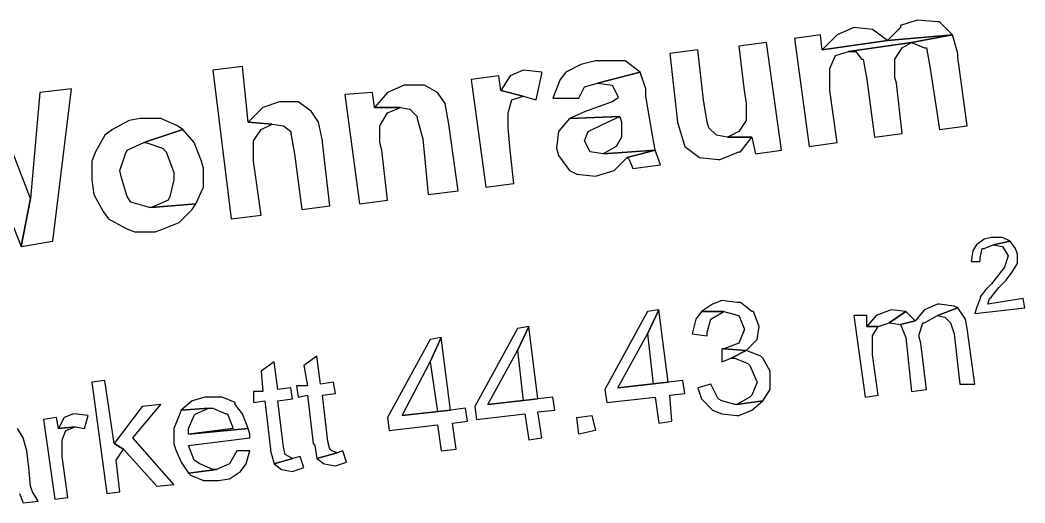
# Model space of a CAD drawing. Header units: metres. Extents: x 2713679.5 to 2713747.3, y 1226017.1 to 1226104.2.
# Drawn here: x 2713693.726 to 2713694.394, y 1226038.075 to 1226038.396 of the extents above; entities that cross this region are included whole.
import ezdxf

# ---------------------------------------------------------------- set-up
doc = ezdxf.new("R2010")
doc.units = ezdxf.units.M
doc.header["$MEASUREMENT"] = 0
doc.layers.add('texte', color=7, linetype='Continuous', true_color=0x000000)

msp = doc.modelspace()

# ---------------------------------------------------------------- linework, layer by layer
at = {"layer": 'texte'}
for points in [[(2713694.28043, 1226038.3912), (2713694.28043, 1226038.3912), (2713694.2693, 1226038.38625), (2713694.25941, 1226038.37636), (2713694.30269, 1226038.38254), (2713694.2928, 1226038.38996)], [(2713694.32247, 1226038.39614), (2713694.31134, 1226038.39243), (2713694.31134, 1226038.3912), (2713694.30269, 1226038.38254), (2713694.34597, 1226038.38625), (2713694.33731, 1226038.39491), (2713694.33608, 1226038.39491)], [(2713694.25817, 1226038.38625), (2713694.24086, 1226038.38378), (2713694.25075, 1226038.31206), (2713694.2693, 1226038.31453), (2713694.26436, 1226038.34915), (2713694.26436, 1226038.35286), (2713694.26436, 1226038.36399), (2713694.26807, 1226038.37265), (2713694.27672, 1226038.37512), (2713694.31876, 1226038.3813), (2713694.34597, 1226038.38625), (2713694.30269, 1226038.38254), (2713694.25941, 1226038.37636)], [(2713694.34597, 1226038.38625), (2713694.31876, 1226038.3813), (2713694.32742, 1226038.3776), (2713694.32866, 1226038.3776), (2713694.33113, 1226038.36399), (2713694.33731, 1226038.32319), (2713694.35586, 1226038.32566), (2713694.34968, 1226038.37141), (2713694.34968, 1226038.37389)], [(2713694.22231, 1226038.3813), (2713694.20376, 1226038.37883), (2713694.20747, 1226038.34915), (2713694.20871, 1226038.3405), (2713694.20871, 1226038.32937), (2713694.20376, 1226038.32195), (2713694.19634, 1226038.31824), (2713694.21242, 1226038.31824), (2713694.21489, 1226038.30711), (2713694.2322, 1226038.30958)], [(2713694.31876, 1226038.3813), (2713694.27672, 1226038.37512), (2713694.28167, 1226038.37512), (2713694.28538, 1226038.37018), (2713694.28661, 1226038.37018), (2713694.28909, 1226038.35657), (2713694.29403, 1226038.31824), (2713694.31258, 1226038.32071), (2713694.30887, 1226038.3541), (2713694.30764, 1226038.35781), (2713694.30764, 1226038.37018), (2713694.31258, 1226038.3776)], [(2713694.17656, 1226038.37636), (2713694.15801, 1226038.37389), (2713694.16296, 1226038.32813), (2713694.16419, 1226038.32442), (2713694.1679, 1226038.31206), (2713694.1778, 1226038.30464), (2713694.1778, 1226038.30464), (2713694.19016, 1226038.3034), (2713694.1914, 1226038.3034), (2713694.20376, 1226038.30835), (2713694.205, 1226038.30835), (2713694.21242, 1226038.31824), (2713694.19634, 1226038.31824), (2713694.18893, 1226038.31948), (2713694.18398, 1226038.32442), (2713694.18274, 1226038.32813), (2713694.18027, 1226038.34297)], [(2713693.8736, 1226038.36523), (2713693.85382, 1226038.36276), (2713693.86618, 1226038.26383), (2713693.88597, 1226038.2663), (2713693.88102, 1226038.30217), (2713693.88102, 1226038.3034), (2713693.88102, 1226038.31577), (2713693.88597, 1226038.32319), (2713693.89339, 1226038.3269), (2713693.87731, 1226038.32813)], [(2713694.10855, 1226038.36894), (2713694.09866, 1226038.36647), (2713694.08876, 1226038.36152), (2713694.08505, 1226038.35657), (2713694.08011, 1226038.34421), (2713694.09742, 1226038.34421), (2713694.10113, 1226038.35163), (2713694.10979, 1226038.3541), (2713694.13823, 1226038.36152), (2713694.12833, 1226038.36894), (2713694.12339, 1226038.36894)], [(2713694.04425, 1226038.35905), (2713694.0257, 1226038.35657), (2713694.03559, 1226038.28485), (2713694.05414, 1226038.28733), (2713694.05167, 1226038.30958), (2713694.05043, 1226038.32442), (2713694.05043, 1226038.33432), (2713694.0529, 1226038.34297), (2713694.06032, 1226038.34544), (2713694.04548, 1226038.34915)], [(2713694.06032, 1226038.36276), (2713694.05167, 1226038.35905), (2713694.04548, 1226038.34915), (2713694.06032, 1226038.34544), (2713694.06898, 1226038.34297), (2713694.07269, 1226038.36028), (2713694.07269, 1226038.36152)], [(2713694.13823, 1226038.36152), (2713694.10979, 1226038.3541), (2713694.11968, 1226038.35286), (2713694.12339, 1226038.34544), (2713694.12339, 1226038.34421), (2713694.11968, 1226038.34173), (2713694.10608, 1226038.33679), (2713694.10237, 1226038.33555), (2713694.09124, 1226038.33061), (2713694.12462, 1226038.33184), (2713694.12586, 1226038.32813), (2713694.12586, 1226038.31824), (2713694.12215, 1226038.31206), (2713694.1135, 1226038.30711), (2713694.14812, 1226038.30958), (2713694.14565, 1226038.32319), (2713694.14194, 1226038.34544), (2713694.14194, 1226038.35039)], [(2713693.98366, 1226038.35286), (2713693.98118, 1226038.35286), (2713693.97005, 1226038.34792), (2713693.9614, 1226038.33803), (2713693.97871, 1226038.33803), (2713693.98489, 1226038.33679), (2713693.98984, 1226038.33184), (2713693.98984, 1226038.33061), (2713693.99355, 1226038.317), (2713693.99726, 1226038.27991), (2713694.01704, 1226038.28238), (2713694.01086, 1226038.3269), (2713694.00839, 1226038.3405), (2713694.00344, 1226038.34792), (2713693.99479, 1226038.35286)], [(2713693.70667, 1226038.34421), (2713693.69801, 1226038.317), (2713693.72645, 1226038.24528), (2713693.73263, 1226038.27743)], [(2713693.75984, 1226038.35039), (2713693.73882, 1226038.34792), (2713693.73263, 1226038.27743), (2713693.72645, 1226038.24528), (2713693.74747, 1226038.24899)], [(2713693.96016, 1226038.34792), (2713693.94161, 1226038.34668), (2713693.95151, 1226038.27372), (2713693.97005, 1226038.2762), (2713693.96634, 1226038.30958), (2713693.96511, 1226038.31453), (2713693.96511, 1226038.32566), (2713693.97005, 1226038.33432), (2713693.97871, 1226038.33803), (2713693.9614, 1226038.33803)], [(2713693.89833, 1226038.34173), (2713693.89833, 1226038.34173), (2713693.8872, 1226038.33803), (2713693.87731, 1226038.32813), (2713693.89339, 1226038.3269), (2713693.90081, 1226038.32566), (2713693.90575, 1226038.32195), (2713693.90575, 1226038.32071), (2713693.90823, 1226038.30711), (2713693.91317, 1226038.27001), (2713693.93172, 1226038.27249), (2713693.92677, 1226038.31453), (2713693.92677, 1226038.31577), (2713693.9243, 1226038.32813), (2713693.91936, 1226038.33555), (2713693.9107, 1226038.34173)], [(2713693.80559, 1226038.33061), (2713693.79817, 1226038.32937), (2713693.78704, 1226038.32319), (2713693.7821, 1226038.31948), (2713693.77591, 1226038.30835), (2713693.77344, 1226038.30217), (2713693.77344, 1226038.2898), (2713693.77468, 1226038.27991), (2713693.78086, 1226038.26878), (2713693.78457, 1226038.26383), (2713693.7957, 1226038.25765), (2713693.80188, 1226038.25518), (2713693.81548, 1226038.25518), (2713693.81919, 1226038.25641), (2713693.83156, 1226038.26136), (2713693.84022, 1226038.27001), (2713693.84269, 1226038.27372), (2713693.81301, 1226038.27125), (2713693.81177, 1226038.27125), (2713693.79941, 1226038.27496), (2713693.79694, 1226038.27867), (2713693.79323, 1226038.29104), (2713693.79199, 1226038.29598), (2713693.7957, 1226038.30711), (2713693.79694, 1226038.30958), (2713693.80807, 1226038.31453), (2713693.83403, 1226038.32319), (2713693.83032, 1226038.32566), (2713693.81919, 1226038.33061)], [(2713694.09124, 1226038.33061), (2713694.08382, 1226038.32195), (2713694.08258, 1226038.31082), (2713694.08382, 1226038.30587), (2713694.09124, 1226038.29598), (2713694.09618, 1226038.29351), (2713694.10855, 1226038.29227), (2713694.12091, 1226038.29598), (2713694.12957, 1226038.30464), (2713694.14812, 1226038.30958), (2713694.14812, 1226038.30958), (2713694.1135, 1226038.30711), (2713694.10484, 1226038.30835), (2713694.10113, 1226038.31577), (2713694.1036, 1226038.32195), (2713694.1135, 1226038.3269), (2713694.12462, 1226038.33184)], [(2713693.83403, 1226038.32319), (2713693.80807, 1226038.31453), (2713693.8093, 1226038.31453), (2713693.82043, 1226038.31082), (2713693.8229, 1226038.30835), (2713693.82785, 1226038.29475), (2713693.82785, 1226038.2898), (2713693.82538, 1226038.27867), (2713693.82414, 1226038.2762), (2713693.81301, 1226038.27125), (2713693.84269, 1226038.27372), (2713693.84763, 1226038.28485), (2713693.84763, 1226038.29722), (2713693.8464, 1226038.30217), (2713693.84145, 1226038.31453)], [(2713694.14812, 1226038.30958), (2713694.12957, 1226038.30464), (2713694.13081, 1226038.3034), (2713694.13328, 1226038.29722), (2713694.15183, 1226038.29969)], [(2713694.37194, 1226038.25147), (2713694.36699, 1226038.25023), (2713694.36204, 1226038.24652), (2713694.35957, 1226038.24281), (2713694.35833, 1226038.23539), (2713694.36452, 1226038.23539), (2713694.36452, 1226038.23786), (2713694.36575, 1226038.24405), (2713694.36699, 1226038.24405), (2713694.37317, 1226038.24652), (2713694.3843, 1226038.24899), (2713694.37936, 1226038.25147)], [(2713694.3843, 1226038.24899), (2713694.37317, 1226038.24652), (2713694.37317, 1226038.24652), (2713694.37936, 1226038.24528), (2713694.37936, 1226038.24528), (2713694.38307, 1226038.2391), (2713694.38307, 1226038.2391), (2713694.38059, 1226038.23168), (2713694.38059, 1226038.23168), (2713694.37688, 1226038.22673), (2713694.37194, 1226038.22055), (2713694.36823, 1226038.21684), (2713694.36452, 1226038.2119), (2713694.36452, 1226038.21066), (2713694.36204, 1226038.20448), (2713694.36081, 1226038.20077), (2713694.39419, 1226038.20448), (2713694.39296, 1226038.21066), (2713694.36946, 1226038.20695), (2713694.3707, 1226038.21066), (2713694.37194, 1226038.2119), (2713694.37688, 1226038.21808), (2713694.38183, 1226038.22303), (2713694.38554, 1226038.22797), (2713694.38554, 1226038.22797), (2713694.38925, 1226038.23415), (2713694.38925, 1226038.24034), (2713694.38801, 1226038.24405)], [(2713694.19264, 1226038.20942), (2713694.18645, 1226038.20695), (2713694.17903, 1226038.202), (2713694.19387, 1226038.202), (2713694.20376, 1226038.19953), (2713694.20747, 1226038.19087), (2713694.20747, 1226038.18964), (2713694.20376, 1226038.18098), (2713694.20376, 1226038.18098), (2713694.19387, 1226038.17727), (2713694.20871, 1226038.17604), (2713694.21613, 1226038.18346), (2713694.21737, 1226038.19211), (2713694.21737, 1226038.19211), (2713694.21366, 1226038.202), (2713694.21242, 1226038.202), (2713694.205, 1226038.20819), (2713694.20253, 1226038.20819)], [(2713694.33731, 1226038.20695), (2713694.33608, 1226038.20695), (2713694.32742, 1226038.20324), (2713694.32124, 1226038.19582), (2713694.31134, 1226038.19335), (2713694.31505, 1226038.18469), (2713694.31876, 1226038.14883), (2713694.32866, 1226038.15007), (2713694.32495, 1226038.18098), (2713694.32371, 1226038.18593), (2713694.32618, 1226038.19458), (2713694.32742, 1226038.19458), (2713694.33608, 1226038.19953), (2713694.34968, 1226038.20448), (2713694.3472, 1226038.20571)], [(2713694.34968, 1226038.20448), (2713694.33608, 1226038.19953), (2713694.34102, 1226038.19829), (2713694.34473, 1226038.19458), (2713694.3472, 1226038.18717), (2713694.35091, 1226038.15378), (2713694.36081, 1226038.15378), (2713694.35586, 1226038.19087), (2713694.35462, 1226038.19706)], [(2713694.15059, 1226038.20324), (2713694.14317, 1226038.202), (2713694.11473, 1226038.15007), (2713694.11597, 1226038.14141), (2713694.14812, 1226038.14512), (2713694.15059, 1226038.12781), (2713694.15925, 1226038.12905), (2713694.15801, 1226038.14636), (2713694.1679, 1226038.1476), (2713694.16667, 1226038.15625), (2713694.15677, 1226038.15501), (2713694.12339, 1226038.1513), (2713694.14317, 1226038.18717)], [(2713694.15059, 1226038.20324), (2713694.14317, 1226038.18717), (2713694.14688, 1226038.15378), (2713694.12339, 1226038.1513), (2713694.15677, 1226038.15501)], [(2713694.17903, 1226038.202), (2713694.17532, 1226038.19706), (2713694.17285, 1226038.18717), (2713694.18274, 1226038.18593), (2713694.18274, 1226038.1884), (2713694.18522, 1226038.19706), (2713694.18522, 1226038.19706), (2713694.19387, 1226038.202)], [(2713694.28909, 1226038.19953), (2713694.28043, 1226038.19953), (2713694.28785, 1226038.14512), (2713694.29651, 1226038.14636), (2713694.2928, 1226038.17356), (2713694.2928, 1226038.17604), (2713694.2928, 1226038.18593), (2713694.29651, 1226038.19211), (2713694.28909, 1226038.19211)], [(2713694.30516, 1226038.20324), (2713694.30516, 1226038.20324), (2713694.29527, 1226038.19953), (2713694.28909, 1226038.19211), (2713694.29651, 1226038.19211), (2713694.30393, 1226038.19458), (2713694.31505, 1226038.202), (2713694.31505, 1226038.202)], [(2713694.31505, 1226038.202), (2713694.30393, 1226038.19458), (2713694.31134, 1226038.19335), (2713694.32124, 1226038.19582)], [(2713694.06403, 1226038.19211), (2713694.05661, 1226038.19087), (2713694.02817, 1226038.13894), (2713694.02941, 1226038.13028), (2713694.06156, 1226038.13399), (2713694.06403, 1226038.11668), (2713694.07269, 1226038.11792), (2713694.07022, 1226038.13523), (2713694.08134, 1226038.13647), (2713694.08011, 1226038.14512), (2713694.07022, 1226038.14389), (2713694.03683, 1226038.14018), (2713694.05661, 1226038.17604)], [(2713694.06403, 1226038.19211), (2713694.05661, 1226038.17604), (2713694.06032, 1226038.14265), (2713694.03683, 1226038.14018), (2713694.07022, 1226038.14389)], [(2713694.00591, 1226038.18469), (2713693.9985, 1226038.18346), (2713693.97005, 1226038.13152), (2713693.97129, 1226038.12286), (2713694.00344, 1226038.12657), (2713694.00591, 1226038.10926), (2713694.01581, 1226038.1105), (2713694.01333, 1226038.12781), (2713694.02323, 1226038.12905), (2713694.02199, 1226038.1377), (2713694.0121, 1226038.13647), (2713693.97995, 1226038.13276), (2713693.9985, 1226038.16862)], [(2713694.00591, 1226038.18469), (2713693.9985, 1226038.16862), (2713694.00344, 1226038.13523), (2713693.97995, 1226038.13276), (2713694.0121, 1226038.13647)], [(2713694.19264, 1226038.17727), (2713694.19264, 1226038.16862), (2713694.19882, 1226038.17109), (2713694.20871, 1226038.17604), (2713694.20871, 1226038.17604), (2713694.19387, 1226038.17727)], [(2713693.92307, 1226038.17233), (2713693.91441, 1226038.16614), (2713693.91688, 1226038.15254), (2713693.90946, 1226038.15254), (2713693.9107, 1226038.14512), (2713693.91688, 1226038.14636), (2713693.92059, 1226038.11421), (2713693.92183, 1226038.11297), (2713693.92307, 1226038.10432), (2713693.93667, 1226038.10803), (2713693.93296, 1226038.10926), (2713693.93172, 1226038.1105), (2713693.93048, 1226038.11544), (2713693.92677, 1226038.14636), (2713693.93543, 1226038.1476), (2713693.93419, 1226038.15501), (2713693.92554, 1226038.15378)], [(2713694.20871, 1226038.17604), (2713694.19882, 1226038.17109), (2713694.20129, 1226038.17109), (2713694.20995, 1226038.16738), (2713694.21118, 1226038.16614), (2713694.21489, 1226038.15749), (2713694.21613, 1226038.15501), (2713694.21242, 1226038.14636), (2713694.21118, 1226038.14512), (2713694.20253, 1226038.14018), (2713694.21984, 1226038.14265), (2713694.22479, 1226038.15007), (2713694.22479, 1226038.15996), (2713694.22479, 1226038.16243), (2713694.21984, 1226038.17109), (2713694.2186, 1226038.17233)], [(2713693.89462, 1226038.16862), (2713693.88597, 1226038.16243), (2713693.8872, 1226038.14883), (2713693.88102, 1226038.14883), (2713693.88102, 1226038.14141), (2713693.88844, 1226038.14265), (2713693.89215, 1226038.1105), (2713693.89215, 1226038.10926), (2713693.89462, 1226038.10061), (2713693.90699, 1226038.10432), (2713693.90452, 1226038.10555), (2713693.90204, 1226038.10679), (2713693.90081, 1226038.11173), (2713693.8971, 1226038.14265), (2713693.90699, 1226038.14389), (2713693.90575, 1226038.1513), (2713693.8971, 1226038.15007)], [(2713693.7821, 1226038.15625), (2713693.77344, 1226038.15501), (2713693.78333, 1226038.08082), (2713693.79199, 1226038.08206), (2713693.78952, 1226038.10308), (2713693.79446, 1226038.1105), (2713693.78828, 1226038.11421)], [(2713694.18522, 1226038.15378), (2713694.17656, 1226038.1513), (2713694.17903, 1226038.14389), (2713694.18645, 1226038.13647), (2713694.19264, 1226038.13399), (2713694.20253, 1226038.13276), (2713694.20376, 1226038.13276), (2713694.21242, 1226038.13647), (2713694.21984, 1226038.14265), (2713694.20253, 1226038.14018), (2713694.20129, 1226038.14018), (2713694.19264, 1226038.14265), (2713694.19016, 1226038.14389)], [(2713693.85011, 1226038.14512), (2713693.84887, 1226038.14512), (2713693.84022, 1226038.14265), (2713693.8328, 1226038.13647), (2713693.85134, 1226038.1377), (2713693.85382, 1226038.1377), (2713693.86247, 1226038.13399), (2713693.86371, 1226038.13399), (2713693.86742, 1226038.1241), (2713693.83774, 1226038.12039), (2713693.87731, 1226038.1241), (2713693.8736, 1226038.13399), (2713693.86866, 1226038.14018), (2713693.86866, 1226038.14141), (2713693.86, 1226038.14512)], [(2713693.81919, 1226038.14018), (2713693.80683, 1226038.13894), (2713693.78828, 1226038.11421), (2713693.79446, 1226038.1105), (2713693.81672, 1226038.08577), (2713693.82785, 1226038.087), (2713693.80065, 1226038.11792)], [(2713693.8328, 1226038.13647), (2713693.83156, 1226038.13276), (2713693.82785, 1226038.1241), (2713693.82785, 1226038.11421), (2713693.82909, 1226038.1105), (2713693.8328, 1226038.10184), (2713693.83774, 1226038.09442), (2713693.85629, 1226038.0969), (2713693.85382, 1226038.0969), (2713693.84516, 1226038.10061), (2713693.84145, 1226038.10308), (2713693.83774, 1226038.11297), (2713693.87855, 1226038.11792), (2713693.87855, 1226038.12039), (2713693.87731, 1226038.1241), (2713693.83774, 1226038.12039), (2713693.83774, 1226038.1241), (2713693.84145, 1226038.13276), (2713693.84269, 1226038.13399), (2713693.85134, 1226038.1377)], [(2713693.74995, 1226038.13152), (2713693.74129, 1226038.13028), (2713693.74871, 1226038.07711), (2713693.75737, 1226038.07835), (2713693.75366, 1226038.10555), (2713693.75366, 1226038.10679), (2713693.75366, 1226038.11668), (2713693.75613, 1226038.12286), (2713693.76231, 1226038.12534), (2713693.75118, 1226038.1241)], [(2713693.76108, 1226038.13399), (2713693.75489, 1226038.13152), (2713693.75118, 1226038.1241), (2713693.76231, 1226038.12534), (2713693.7685, 1226038.1241), (2713693.77097, 1226038.13276), (2713693.77097, 1226038.13276)], [(2713694.09742, 1226038.12039), (2713694.09618, 1226038.13152), (2713694.10608, 1226038.13276), (2713694.10855, 1226038.12286), (2713694.09742, 1226038.12039)], [(2713693.86989, 1226038.10926), (2713693.86989, 1226038.10926), (2713693.86495, 1226038.10061), (2713693.85629, 1226038.0969), (2713693.83774, 1226038.09442), (2713693.83898, 1226038.09319), (2713693.84763, 1226038.08948), (2713693.85753, 1226038.08948), (2713693.86495, 1226038.09071), (2713693.87237, 1226038.09566), (2713693.87608, 1226038.10061), (2713693.87855, 1226038.10926)], [(2713693.91194, 1226038.10555), (2713693.90699, 1226038.10432), (2713693.89462, 1226038.10061), (2713693.89957, 1226038.0969), (2713693.90699, 1226038.09566), (2713693.91441, 1226038.09813)], [(2713693.94038, 1226038.10926), (2713693.93667, 1226038.10803), (2713693.92307, 1226038.10432), (2713693.92801, 1226038.10061), (2713693.93543, 1226038.09937), (2713693.94285, 1226038.10184)]]:
    msp.add_lwpolyline(points, close=True, dxfattribs=at)
msp.add_lwpolyline([(2713693.72522, 1226038.08082), (2713693.72769, 1226038.07464), (2713693.73758, 1226038.07587), (2713693.73387, 1226038.08206), (2713693.73263, 1226038.08577), (2713693.7314, 1226038.09813), (2713693.73016, 1226038.10926), (2713693.72769, 1226038.11792), (2713693.72398, 1226038.1241)], dxfattribs=at)

doc.saveas('drawing.dxf')
